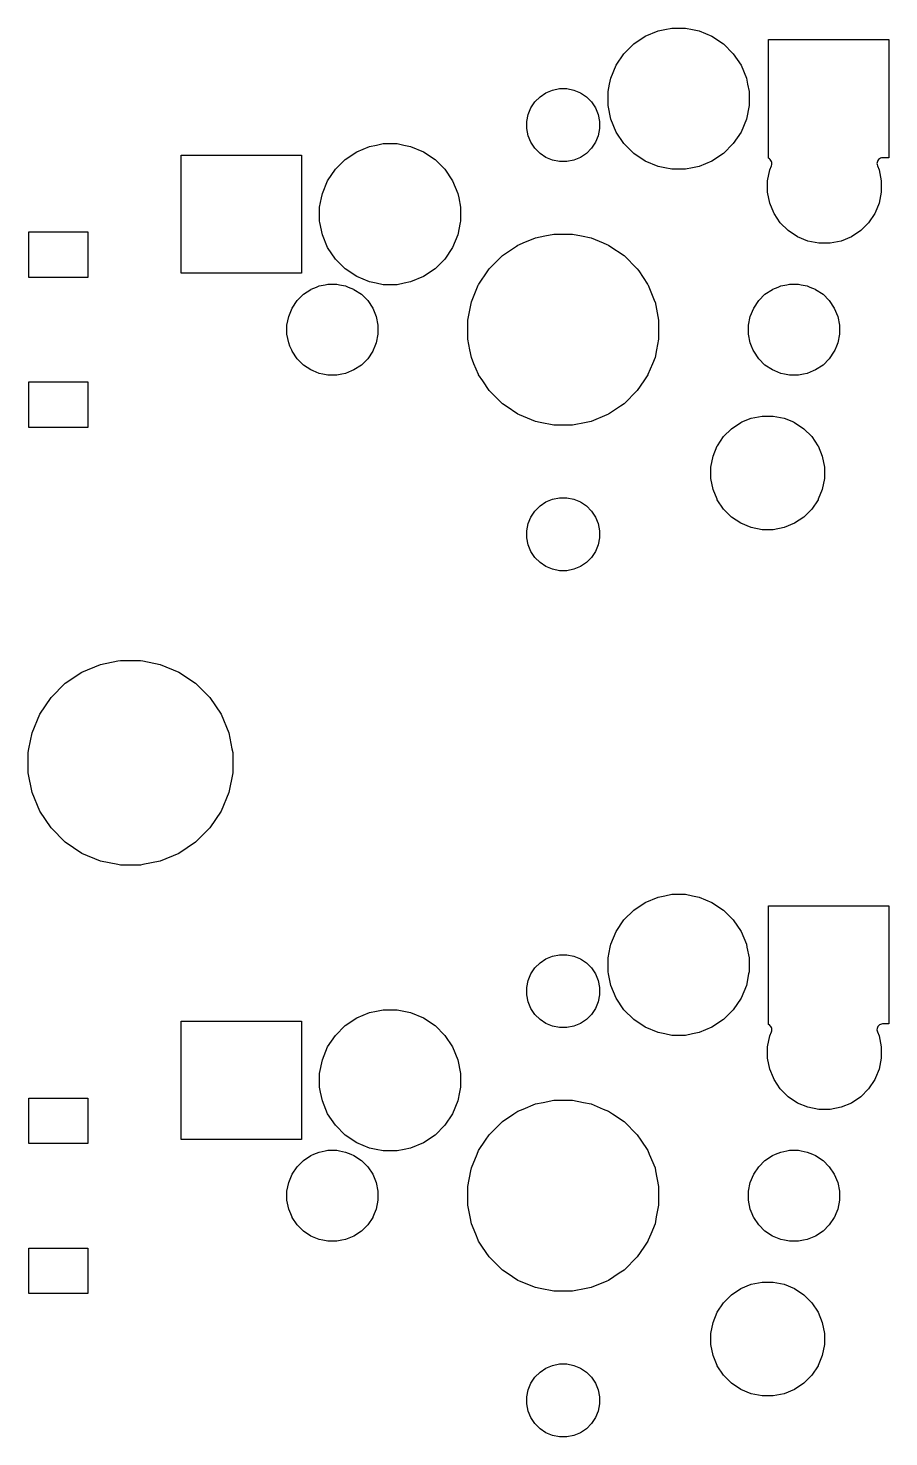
# Model space of a CAD drawing. Extents: x 52 to 337, y -159 to -34.
# Drawn here: x 212.06 to 231, y -132.3 to -101.32 of the extents above; entities that cross this region are included whole.
import ezdxf

# ---------------------------------------------------------------- set-up
doc = ezdxf.new("R2010")
doc.units = 0
doc.layers.add('BLACK', color=7, linetype='CONTINUOUS')

msp = doc.modelspace()

# ---------------------------------------------------------------- linework, layer by layer
at = {"layer": 'BLACK', "linetype": 'CONTINUOUS'}
for p, q in [((225.389, -101.665), (225.643, -101.496)), ((225.643, -101.496), (225.925, -101.379)), ((225.925, -101.379), (226.075, -101.349)), ((226.075, -101.349), (226.225, -101.319)), ((226.225, -101.319), (226.53, -101.319)), ((226.53, -101.319), (226.68, -101.349)), ((226.68, -101.349), (226.83, -101.379)), ((226.83, -101.379), (227.112, -101.496)), ((227.112, -101.496), (227.366, -101.665)), ((228.353, -104.18), (228.353, -101.569)), ((228.353, -101.569), (231.005, -101.569)), ((231.005, -101.569), (231.005, -104.171)), ((225.003, -102.135), (225.173, -101.881)), ((225.173, -101.881), (225.389, -101.665)), ((227.366, -101.665), (227.582, -101.881)), ((227.582, -101.881), (227.752, -102.135)), ((224.886, -102.418), (225.003, -102.135)), ((227.752, -102.135), (227.869, -102.418)), ((224.827, -102.713), (224.86, -102.549)), ((224.86, -102.549), (224.886, -102.418)), ((227.869, -102.418), (227.895, -102.549)), ((227.895, -102.549), (227.928, -102.713)), ((223.215, -102.939), (223.327, -102.828)), ((223.327, -102.828), (223.458, -102.74)), ((223.458, -102.74), (223.604, -102.68)), ((223.458, -102.74), (223.458, -102.74)), ((223.604, -102.68), (223.759, -102.649)), ((223.759, -102.649), (223.916, -102.649)), ((223.916, -102.649), (224.071, -102.68)), ((224.071, -102.68), (224.217, -102.74)), ((224.217, -102.74), (224.217, -102.74)), ((224.217, -102.74), (224.348, -102.828)), ((224.348, -102.828), (224.46, -102.939)), ((224.826, -102.717), (224.827, -102.713)), ((224.826, -103.023), (224.826, -102.717)), ((227.928, -102.713), (227.928, -102.717)), ((227.928, -102.717), (227.928, -103.023)), ((223.067, -103.216), (223.128, -103.071)), ((223.128, -103.071), (223.215, -102.939)), ((223.128, -103.071), (223.128, -103.071)), ((224.46, -102.939), (224.547, -103.071)), ((224.547, -103.071), (224.547, -103.071)), ((224.547, -103.071), (224.608, -103.216)), ((224.886, -103.322), (224.826, -103.023)), ((227.928, -103.023), (227.869, -103.322)), ((223.036, -103.371), (223.067, -103.216)), ((223.036, -103.529), (223.036, -103.371)), ((224.608, -103.216), (224.638, -103.371)), ((224.638, -103.371), (224.638, -103.529)), ((225.003, -103.605), (224.886, -103.322)), ((227.869, -103.322), (227.752, -103.605)), ((223.067, -103.684), (223.036, -103.529)), ((223.128, -103.829), (223.067, -103.684)), ((224.608, -103.684), (224.547, -103.829)), ((224.638, -103.529), (224.608, -103.684)), ((225.173, -103.859), (225.003, -103.605)), ((227.752, -103.605), (227.582, -103.859)), ((219.039, -104.205), (219.293, -104.036)), ((219.293, -104.036), (219.575, -103.919)), ((219.575, -103.919), (219.725, -103.889)), ((219.725, -103.889), (219.875, -103.859)), ((219.875, -103.859), (220.18, -103.859)), ((220.18, -103.859), (220.33, -103.889)), ((220.33, -103.889), (220.48, -103.919)), ((220.48, -103.919), (220.762, -104.036)), ((220.762, -104.036), (221.016, -104.205)), ((223.215, -103.961), (223.128, -103.829)), ((223.128, -103.829), (223.128, -103.829)), ((223.327, -104.072), (223.215, -103.961)), ((223.458, -104.16), (223.327, -104.072)), ((224.348, -104.072), (224.217, -104.16)), ((224.46, -103.961), (224.348, -104.072)), ((224.547, -103.829), (224.46, -103.961)), ((224.547, -103.829), (224.547, -103.829)), ((225.389, -104.075), (225.173, -103.859)), ((225.643, -104.244), (225.389, -104.075)), ((227.366, -104.075), (227.112, -104.244)), ((227.582, -103.859), (227.366, -104.075)), ((215.426, -106.711), (215.426, -104.109)), ((215.426, -104.109), (218.078, -104.109)), ((218.078, -104.109), (218.078, -106.711)), ((218.823, -104.421), (219.039, -104.205)), ((221.016, -104.205), (221.232, -104.421)), ((223.604, -104.22), (223.458, -104.16)), ((223.458, -104.16), (223.458, -104.16)), ((223.458, -104.16), (223.458, -104.16)), ((223.759, -104.251), (223.604, -104.22)), ((223.916, -104.251), (223.759, -104.251)), ((224.071, -104.22), (223.916, -104.251)), ((224.217, -104.16), (224.071, -104.22)), ((224.217, -104.16), (224.217, -104.16)), ((224.217, -104.16), (224.217, -104.16)), ((225.925, -104.361), (225.643, -104.244)), ((226.075, -104.391), (225.925, -104.361)), ((226.225, -104.421), (226.075, -104.391)), ((226.68, -104.391), (226.53, -104.421)), ((226.83, -104.361), (226.68, -104.391)), ((227.112, -104.244), (226.83, -104.361)), ((228.355, -104.181), (228.353, -104.18)), ((228.376, -104.192), (228.355, -104.181)), ((228.395, -104.208), (228.376, -104.192)), ((228.385, -104.435), (228.422, -104.344)), ((228.411, -104.227), (228.395, -104.208)), ((228.422, -104.248), (228.411, -104.227)), ((228.429, -104.272), (228.422, -104.248)), ((228.422, -104.344), (228.429, -104.32)), ((228.432, -104.296), (228.429, -104.272)), ((228.429, -104.32), (228.432, -104.296)), ((230.746, -104.272), (230.743, -104.296)), ((230.743, -104.296), (230.746, -104.32)), ((230.753, -104.248), (230.746, -104.272)), ((230.746, -104.32), (230.753, -104.344)), ((230.764, -104.227), (230.753, -104.248)), ((230.753, -104.344), (230.79, -104.435)), ((230.78, -104.208), (230.764, -104.227)), ((230.799, -104.192), (230.78, -104.208)), ((230.82, -104.181), (230.799, -104.192)), ((230.844, -104.173), (230.82, -104.181)), ((230.868, -104.171), (230.844, -104.173)), ((231.005, -104.171), (230.868, -104.171)), ((218.536, -104.958), (218.653, -104.675)), ((218.653, -104.675), (218.823, -104.421)), ((221.232, -104.421), (221.402, -104.675)), ((221.402, -104.675), (221.519, -104.958)), ((226.53, -104.421), (226.225, -104.421)), ((228.336, -104.677), (228.385, -104.435)), ((228.336, -104.923), (228.336, -104.677)), ((230.79, -104.435), (230.838, -104.677)), ((230.838, -104.677), (230.838, -104.923)), ((218.518, -105.049), (218.536, -104.958)), ((221.519, -104.958), (221.537, -105.049)), ((228.385, -105.165), (228.336, -104.923)), ((230.838, -104.923), (230.79, -105.165)), ((218.476, -105.257), (218.518, -105.049)), ((218.476, -105.563), (218.476, -105.257)), ((221.537, -105.049), (221.578, -105.257)), ((221.578, -105.257), (221.578, -105.563)), ((228.474, -105.382), (228.385, -105.165)), ((230.79, -105.165), (230.701, -105.382)), ((218.483, -105.595), (218.476, -105.563)), ((218.536, -105.862), (218.483, -105.595)), ((221.572, -105.595), (221.519, -105.862)), ((221.578, -105.563), (221.572, -105.595)), ((228.479, -105.393), (228.474, -105.382)), ((228.616, -105.597), (228.479, -105.393)), ((228.79, -105.772), (228.616, -105.597)), ((230.559, -105.597), (230.385, -105.772)), ((230.696, -105.393), (230.559, -105.597)), ((230.701, -105.382), (230.696, -105.393)), ((212.074, -106.801), (212.074, -105.799)), ((212.074, -105.799), (213.376, -105.799)), ((213.376, -105.799), (213.376, -106.801)), ((218.653, -106.145), (218.536, -105.862)), ((221.519, -105.862), (221.402, -106.145)), ((222.957, -106.041), (223.225, -105.93)), ((223.225, -105.93), (223.433, -105.888)), ((223.433, -105.888), (223.631, -105.849)), ((223.631, -105.849), (224.044, -105.849)), ((224.044, -105.849), (224.242, -105.888)), ((224.242, -105.888), (224.45, -105.93)), ((224.45, -105.93), (224.718, -106.041)), ((228.995, -105.909), (228.79, -105.772)), ((229.223, -106.003), (228.995, -105.909)), ((228.995, -105.909), (228.995, -105.909)), ((228.995, -105.909), (228.995, -105.909)), ((230.18, -105.909), (229.952, -106.003)), ((230.385, -105.772), (230.18, -105.909)), ((230.18, -105.909), (230.18, -105.909)), ((230.18, -105.909), (230.18, -105.909)), ((218.823, -106.399), (218.653, -106.145)), ((221.402, -106.145), (221.232, -106.399)), ((222.498, -106.318), (222.809, -106.11)), ((222.809, -106.11), (222.842, -106.088)), ((222.842, -106.088), (222.877, -106.074)), ((222.877, -106.074), (222.957, -106.041)), ((224.718, -106.041), (224.798, -106.074)), ((224.798, -106.074), (224.833, -106.088)), ((224.833, -106.088), (224.866, -106.11)), ((224.866, -106.11), (225.177, -106.318)), ((229.464, -106.051), (229.223, -106.003)), ((229.711, -106.051), (229.464, -106.051)), ((229.952, -106.003), (229.711, -106.051)), ((219.039, -106.615), (218.823, -106.399)), ((221.232, -106.399), (221.016, -106.615)), ((222.206, -106.611), (222.498, -106.318)), ((225.177, -106.318), (225.469, -106.611)), ((213.376, -106.801), (212.074, -106.801)), ((218.078, -106.711), (215.426, -106.711)), ((219.293, -106.784), (219.039, -106.615)), ((219.575, -106.901), (219.293, -106.784)), ((220.762, -106.784), (220.48, -106.901)), ((221.016, -106.615), (220.762, -106.784)), ((221.979, -106.949), (222.176, -106.654)), ((222.176, -106.654), (222.206, -106.611)), ((225.469, -106.611), (225.499, -106.654)), ((225.499, -106.654), (225.696, -106.949)), ((217.98, -107.312), (218.119, -107.172)), ((218.119, -107.172), (218.283, -107.063)), ((218.283, -107.063), (218.292, -107.059)), ((218.292, -107.059), (218.407, -107.012)), ((218.407, -107.012), (218.466, -106.987)), ((218.466, -106.987), (218.599, -106.961)), ((218.599, -106.961), (218.659, -106.949)), ((218.659, -106.949), (218.856, -106.949)), ((218.856, -106.949), (218.916, -106.961)), ((218.916, -106.961), (219.049, -106.987)), ((219.049, -106.987), (219.108, -107.012)), ((219.108, -107.012), (219.223, -107.059)), ((219.223, -107.059), (219.232, -107.063)), ((219.232, -107.063), (219.396, -107.172)), ((219.396, -107.172), (219.535, -107.312)), ((219.719, -106.93), (219.575, -106.901)), ((219.875, -106.961), (219.719, -106.93)), ((220.18, -106.961), (219.875, -106.961)), ((220.336, -106.93), (220.18, -106.961)), ((220.48, -106.901), (220.336, -106.93)), ((221.818, -107.336), (221.969, -106.971)), ((221.969, -106.971), (221.976, -106.955)), ((221.976, -106.955), (221.979, -106.949)), ((225.696, -106.949), (225.699, -106.955)), ((225.699, -106.955), (225.706, -106.971)), ((225.706, -106.971), (225.857, -107.336)), ((228.14, -107.312), (228.279, -107.172)), ((228.279, -107.172), (228.443, -107.063)), ((228.443, -107.063), (228.452, -107.059)), ((228.452, -107.059), (228.567, -107.012)), ((228.567, -107.012), (228.626, -106.987)), ((228.626, -106.987), (228.759, -106.961)), ((228.759, -106.961), (228.819, -106.949)), ((228.819, -106.949), (229.016, -106.949)), ((229.016, -106.949), (229.076, -106.961)), ((229.076, -106.961), (229.209, -106.987)), ((229.209, -106.987), (229.268, -107.012)), ((229.268, -107.012), (229.383, -107.059)), ((229.383, -107.059), (229.392, -107.063)), ((229.392, -107.063), (229.556, -107.172)), ((229.556, -107.172), (229.695, -107.312)), ((217.795, -107.658), (217.87, -107.476)), ((217.87, -107.476), (217.98, -107.312)), ((219.535, -107.312), (219.645, -107.476)), ((219.645, -107.476), (219.72, -107.658)), ((221.736, -107.743), (221.817, -107.337)), ((221.817, -107.337), (221.818, -107.336)), ((225.857, -107.336), (225.858, -107.337)), ((225.858, -107.337), (225.938, -107.743)), ((227.955, -107.658), (228.03, -107.476)), ((228.03, -107.476), (228.14, -107.312)), ((229.695, -107.312), (229.805, -107.476)), ((229.805, -107.476), (229.88, -107.658)), ((217.756, -107.851), (217.795, -107.658)), ((219.72, -107.658), (219.758, -107.851)), ((221.736, -108.157), (221.736, -107.743)), ((225.938, -107.743), (225.938, -108.157)), ((227.916, -107.851), (227.955, -107.658)), ((229.88, -107.658), (229.918, -107.851)), ((217.756, -108.049), (217.756, -107.851)), ((217.795, -108.242), (217.756, -108.049)), ((219.758, -108.049), (219.72, -108.242)), ((219.758, -107.851), (219.758, -108.049)), ((227.916, -108.049), (227.916, -107.851)), ((227.955, -108.242), (227.916, -108.049)), ((229.918, -108.049), (229.88, -108.242)), ((229.918, -107.851), (229.918, -108.049)), ((217.823, -108.31), (217.795, -108.242)), ((217.862, -108.404), (217.823, -108.31)), ((217.87, -108.424), (217.862, -108.404)), ((217.98, -108.588), (217.87, -108.424)), ((219.645, -108.424), (219.535, -108.588)), ((219.653, -108.404), (219.645, -108.424)), ((219.692, -108.31), (219.653, -108.404)), ((219.72, -108.242), (219.692, -108.31)), ((221.784, -108.397), (221.736, -108.157)), ((221.817, -108.563), (221.784, -108.397)), ((225.891, -108.397), (225.858, -108.563)), ((225.938, -108.157), (225.891, -108.397)), ((227.983, -108.31), (227.955, -108.242)), ((228.022, -108.404), (227.983, -108.31)), ((228.03, -108.424), (228.022, -108.404)), ((228.14, -108.588), (228.03, -108.424)), ((229.805, -108.424), (229.695, -108.588)), ((229.813, -108.404), (229.805, -108.424)), ((229.852, -108.31), (229.813, -108.404)), ((229.88, -108.242), (229.852, -108.31)), ((218.119, -108.728), (217.98, -108.588)), ((218.283, -108.837), (218.119, -108.728)), ((219.396, -108.728), (219.232, -108.837)), ((219.535, -108.588), (219.396, -108.728)), ((221.874, -108.7), (221.817, -108.563)), ((221.972, -108.936), (221.874, -108.7)), ((225.801, -108.7), (225.703, -108.936)), ((225.858, -108.563), (225.801, -108.7)), ((228.279, -108.728), (228.14, -108.588)), ((228.443, -108.837), (228.279, -108.728)), ((229.556, -108.728), (229.392, -108.837)), ((229.695, -108.588), (229.556, -108.728)), ((218.337, -108.859), (218.283, -108.837)), ((218.283, -108.837), (218.283, -108.837)), ((218.283, -108.837), (218.283, -108.837)), ((218.466, -108.913), (218.337, -108.859)), ((218.548, -108.929), (218.466, -108.913)), ((218.659, -108.951), (218.548, -108.929)), ((218.856, -108.951), (218.659, -108.951)), ((218.967, -108.929), (218.856, -108.951)), ((219.049, -108.913), (218.967, -108.929)), ((219.178, -108.859), (219.049, -108.913)), ((219.232, -108.837), (219.178, -108.859)), ((219.232, -108.837), (219.232, -108.837)), ((219.232, -108.837), (219.232, -108.837)), ((221.976, -108.945), (221.972, -108.936)), ((222.065, -109.079), (221.976, -108.945)), ((225.699, -108.945), (225.61, -109.079)), ((225.703, -108.936), (225.699, -108.945)), ((228.497, -108.859), (228.443, -108.837)), ((228.443, -108.837), (228.443, -108.837)), ((228.443, -108.837), (228.443, -108.837)), ((228.626, -108.913), (228.497, -108.859)), ((228.708, -108.929), (228.626, -108.913)), ((228.819, -108.951), (228.708, -108.929)), ((229.016, -108.951), (228.819, -108.951)), ((229.127, -108.929), (229.016, -108.951)), ((229.209, -108.913), (229.127, -108.929)), ((229.338, -108.859), (229.209, -108.913)), ((229.392, -108.837), (229.338, -108.859)), ((229.392, -108.837), (229.392, -108.837)), ((229.392, -108.837), (229.392, -108.837)), ((212.074, -110.101), (212.074, -109.099)), ((212.074, -109.099), (213.376, -109.099)), ((213.376, -109.099), (213.376, -110.101)), ((222.206, -109.289), (222.065, -109.079)), ((222.498, -109.582), (222.206, -109.289)), ((225.469, -109.289), (225.177, -109.582)), ((225.61, -109.079), (225.469, -109.289)), ((222.579, -109.636), (222.498, -109.582)), ((222.842, -109.812), (222.579, -109.636)), ((225.096, -109.636), (224.833, -109.812)), ((225.177, -109.582), (225.096, -109.636)), ((222.877, -109.826), (222.842, -109.812)), ((222.842, -109.812), (222.842, -109.812)), ((222.842, -109.812), (222.842, -109.812)), ((223.225, -109.97), (222.877, -109.826)), ((223.331, -109.991), (223.225, -109.97)), ((224.45, -109.97), (224.344, -109.991)), ((224.798, -109.826), (224.45, -109.97)), ((224.833, -109.812), (224.798, -109.826)), ((224.833, -109.812), (224.833, -109.812)), ((224.833, -109.812), (224.833, -109.812)), ((227.745, -109.991), (227.772, -109.98)), ((227.772, -109.98), (227.973, -109.897)), ((227.973, -109.897), (228.214, -109.849)), ((228.214, -109.849), (228.461, -109.849)), ((228.461, -109.849), (228.702, -109.897)), ((228.702, -109.897), (228.903, -109.98)), ((228.903, -109.98), (228.93, -109.991)), ((213.376, -110.101), (212.074, -110.101)), ((223.631, -110.051), (223.331, -109.991)), ((224.044, -110.051), (223.631, -110.051)), ((224.344, -109.991), (224.044, -110.051)), ((227.366, -110.303), (227.54, -110.128)), ((227.54, -110.128), (227.745, -109.991)), ((228.93, -109.991), (229.135, -110.128)), ((229.135, -110.128), (229.309, -110.303)), ((227.135, -110.735), (227.229, -110.507)), ((227.229, -110.507), (227.232, -110.503)), ((227.232, -110.503), (227.366, -110.303)), ((229.309, -110.303), (229.443, -110.503)), ((229.443, -110.503), (229.446, -110.507)), ((229.446, -110.507), (229.54, -110.735)), ((227.086, -110.977), (227.135, -110.735)), ((229.54, -110.735), (229.588, -110.977)), ((227.086, -111.223), (227.086, -110.977)), ((227.135, -111.465), (227.086, -111.223)), ((229.588, -111.223), (229.54, -111.465)), ((229.588, -110.977), (229.588, -111.223)), ((227.224, -111.68), (227.135, -111.465)), ((229.54, -111.465), (229.451, -111.68)), ((223.215, -111.939), (223.327, -111.828)), ((223.327, -111.828), (223.458, -111.74)), ((223.458, -111.74), (223.604, -111.68)), ((223.458, -111.74), (223.458, -111.74)), ((223.604, -111.68), (223.759, -111.649)), ((223.759, -111.649), (223.916, -111.649)), ((223.916, -111.649), (224.071, -111.68)), ((224.071, -111.68), (224.217, -111.74)), ((224.217, -111.74), (224.217, -111.74)), ((224.217, -111.74), (224.348, -111.828)), ((224.348, -111.828), (224.46, -111.939)), ((227.229, -111.693), (227.224, -111.68)), ((227.366, -111.897), (227.229, -111.693)), ((229.446, -111.693), (229.309, -111.897)), ((229.451, -111.68), (229.446, -111.693)), ((223.067, -112.216), (223.128, -112.071)), ((223.128, -112.071), (223.215, -111.939)), ((223.128, -112.071), (223.128, -112.071)), ((224.46, -111.939), (224.547, -112.071)), ((224.547, -112.071), (224.547, -112.071)), ((224.547, -112.071), (224.608, -112.216)), ((227.54, -112.072), (227.366, -111.897)), ((227.745, -112.209), (227.54, -112.072)), ((229.135, -112.072), (228.93, -112.209)), ((229.309, -111.897), (229.135, -112.072)), ((223.036, -112.371), (223.067, -112.216)), ((223.036, -112.529), (223.036, -112.371)), ((224.608, -112.216), (224.638, -112.371)), ((224.638, -112.371), (224.638, -112.529)), ((227.973, -112.303), (227.745, -112.209)), ((227.745, -112.209), (227.745, -112.209)), ((227.745, -112.209), (227.745, -112.209)), ((228.214, -112.351), (227.973, -112.303)), ((228.461, -112.351), (228.214, -112.351)), ((228.702, -112.303), (228.461, -112.351)), ((228.93, -112.209), (228.702, -112.303)), ((228.93, -112.209), (228.93, -112.209)), ((228.93, -112.209), (228.93, -112.209)), ((223.067, -112.684), (223.036, -112.529)), ((223.126, -112.826), (223.067, -112.684)), ((224.608, -112.684), (224.549, -112.826)), ((224.638, -112.529), (224.608, -112.684)), ((223.128, -112.829), (223.126, -112.826)), ((223.215, -112.961), (223.128, -112.829)), ((223.327, -113.072), (223.215, -112.961)), ((223.458, -113.16), (223.327, -113.072)), ((224.348, -113.072), (224.217, -113.16)), ((224.46, -112.961), (224.348, -113.072)), ((224.547, -112.829), (224.46, -112.961)), ((224.549, -112.826), (224.547, -112.829)), ((223.604, -113.22), (223.458, -113.16)), ((223.458, -113.16), (223.458, -113.16)), ((223.458, -113.16), (223.458, -113.16)), ((223.759, -113.251), (223.604, -113.22)), ((223.916, -113.251), (223.759, -113.251)), ((224.071, -113.22), (223.916, -113.251)), ((224.217, -113.16), (224.071, -113.22)), ((224.217, -113.16), (224.217, -113.16)), ((224.217, -113.16), (224.217, -113.16)), ((213.656, -115.311), (214.037, -115.235)), ((214.037, -115.235), (214.091, -115.224)), ((214.091, -115.224), (214.534, -115.224)), ((214.534, -115.224), (214.588, -115.235)), ((214.588, -115.235), (214.969, -115.311)), ((212.878, -115.727), (213.246, -115.48)), ((213.246, -115.48), (213.656, -115.311)), ((214.969, -115.311), (215.379, -115.48)), ((215.379, -115.48), (215.747, -115.727)), ((212.564, -116.04), (212.878, -115.727)), ((215.747, -115.727), (216.061, -116.04)), ((212.318, -116.409), (212.564, -116.04)), ((216.061, -116.04), (216.307, -116.409)), ((212.148, -116.818), (212.318, -116.409)), ((216.307, -116.409), (216.477, -116.818)), ((212.078, -117.169), (212.148, -116.818)), ((216.477, -116.818), (216.547, -117.169)), ((212.061, -117.253), (212.062, -117.251)), ((212.061, -117.697), (212.061, -117.253)), ((212.062, -117.251), (212.078, -117.169)), ((216.547, -117.169), (216.563, -117.251)), ((216.563, -117.251), (216.563, -117.253)), ((216.563, -117.253), (216.563, -117.697)), ((212.148, -118.132), (212.061, -117.697)), ((216.563, -117.697), (216.477, -118.132)), ((212.318, -118.541), (212.148, -118.132)), ((216.477, -118.132), (216.307, -118.541)), ((212.564, -118.91), (212.318, -118.541)), ((216.307, -118.541), (216.061, -118.91)), ((212.878, -119.223), (212.564, -118.91)), ((216.061, -118.91), (215.747, -119.223)), ((213.246, -119.47), (212.878, -119.223)), ((215.747, -119.223), (215.379, -119.47)), ((213.656, -119.639), (213.246, -119.47)), ((215.379, -119.47), (214.969, -119.639)), ((214.037, -119.715), (213.656, -119.639)), ((214.091, -119.726), (214.037, -119.715)), ((214.534, -119.726), (214.091, -119.726)), ((214.588, -119.715), (214.534, -119.726)), ((214.969, -119.639), (214.588, -119.715)), ((225.643, -120.546), (225.925, -120.429)), ((225.925, -120.429), (226.075, -120.399)), ((226.075, -120.399), (226.225, -120.369)), ((226.225, -120.369), (226.53, -120.369)), ((226.53, -120.369), (226.68, -120.399)), ((226.68, -120.399), (226.83, -120.429)), ((226.83, -120.429), (227.112, -120.546)), ((225.173, -120.931), (225.389, -120.715)), ((225.389, -120.715), (225.643, -120.546)), ((227.112, -120.546), (227.366, -120.715)), ((227.366, -120.715), (227.582, -120.931)), ((228.353, -123.23), (228.353, -120.619)), ((228.353, -120.619), (231.005, -120.619)), ((231.005, -120.619), (231.005, -123.221)), ((225.003, -121.185), (225.173, -120.931)), ((227.582, -120.931), (227.752, -121.185)), ((224.886, -121.468), (225.003, -121.185)), ((227.752, -121.185), (227.869, -121.468)), ((223.458, -121.79), (223.604, -121.73)), ((223.604, -121.73), (223.759, -121.699)), ((223.759, -121.699), (223.916, -121.699)), ((223.916, -121.699), (224.071, -121.73)), ((224.071, -121.73), (224.217, -121.79)), ((224.826, -121.767), (224.874, -121.529)), ((224.874, -121.529), (224.886, -121.468)), ((227.869, -121.468), (227.881, -121.529)), ((227.881, -121.529), (227.928, -121.767)), ((223.128, -122.121), (223.215, -121.989)), ((223.215, -121.989), (223.327, -121.878)), ((223.327, -121.878), (223.458, -121.79)), ((223.458, -121.79), (223.458, -121.79)), ((224.217, -121.79), (224.217, -121.79)), ((224.217, -121.79), (224.348, -121.878)), ((224.348, -121.878), (224.46, -121.989)), ((224.46, -121.989), (224.547, -122.121)), ((224.826, -122.073), (224.826, -121.767)), ((227.928, -121.767), (227.928, -122.073)), ((223.036, -122.421), (223.067, -122.266)), ((223.067, -122.266), (223.128, -122.121)), ((223.128, -122.121), (223.128, -122.121)), ((224.547, -122.121), (224.547, -122.121)), ((224.547, -122.121), (224.608, -122.266)), ((224.608, -122.266), (224.638, -122.421)), ((224.836, -122.121), (224.826, -122.073)), ((224.886, -122.372), (224.836, -122.121)), ((225.003, -122.655), (224.886, -122.372)), ((227.869, -122.372), (227.752, -122.655)), ((227.919, -122.121), (227.869, -122.372)), ((227.928, -122.073), (227.919, -122.121)), ((223.036, -122.579), (223.036, -122.421)), ((223.067, -122.734), (223.036, -122.579)), ((224.638, -122.579), (224.608, -122.734)), ((224.638, -122.421), (224.638, -122.579)), ((225.173, -122.909), (225.003, -122.655)), ((227.752, -122.655), (227.582, -122.909)), ((219.293, -123.086), (219.575, -122.969)), ((219.575, -122.969), (219.725, -122.939)), ((219.725, -122.939), (219.875, -122.909)), ((219.875, -122.909), (220.18, -122.909)), ((220.18, -122.909), (220.33, -122.939)), ((220.33, -122.939), (220.48, -122.969)), ((220.48, -122.969), (220.762, -123.086)), ((223.128, -122.879), (223.067, -122.734)), ((223.215, -123.011), (223.128, -122.879)), ((223.128, -122.879), (223.128, -122.879)), ((224.547, -122.879), (224.46, -123.011)), ((224.608, -122.734), (224.547, -122.879)), ((224.547, -122.879), (224.547, -122.879)), ((225.389, -123.125), (225.173, -122.909)), ((227.582, -122.909), (227.366, -123.125)), ((215.426, -125.761), (215.426, -123.159)), ((215.426, -123.159), (218.078, -123.159)), ((218.078, -123.159), (218.078, -125.761)), ((218.823, -123.471), (219.039, -123.255)), ((219.039, -123.255), (219.293, -123.086)), ((220.762, -123.086), (221.016, -123.255)), ((221.016, -123.255), (221.232, -123.471)), ((223.327, -123.122), (223.215, -123.011)), ((223.458, -123.21), (223.327, -123.122)), ((223.604, -123.27), (223.458, -123.21)), ((223.458, -123.21), (223.458, -123.21)), ((223.458, -123.21), (223.458, -123.21)), ((223.759, -123.301), (223.604, -123.27)), ((223.916, -123.301), (223.759, -123.301)), ((224.071, -123.27), (223.916, -123.301)), ((224.217, -123.21), (224.071, -123.27)), ((224.348, -123.122), (224.217, -123.21)), ((224.217, -123.21), (224.217, -123.21)), ((224.217, -123.21), (224.217, -123.21)), ((224.46, -123.011), (224.348, -123.122)), ((225.643, -123.294), (225.389, -123.125)), ((225.925, -123.411), (225.643, -123.294)), ((227.112, -123.294), (226.83, -123.411)), ((227.366, -123.125), (227.112, -123.294)), ((228.355, -123.231), (228.353, -123.23)), ((228.376, -123.242), (228.355, -123.231)), ((228.395, -123.258), (228.376, -123.242)), ((228.411, -123.277), (228.395, -123.258)), ((228.422, -123.298), (228.411, -123.277)), ((228.429, -123.322), (228.422, -123.298)), ((230.753, -123.298), (230.746, -123.322)), ((230.764, -123.277), (230.753, -123.298)), ((230.78, -123.258), (230.764, -123.277)), ((230.799, -123.242), (230.78, -123.258)), ((230.82, -123.231), (230.799, -123.242)), ((230.844, -123.223), (230.82, -123.231)), ((230.868, -123.221), (230.844, -123.223)), ((231.005, -123.221), (230.868, -123.221)), ((218.653, -123.725), (218.823, -123.471)), ((221.232, -123.471), (221.402, -123.725)), ((226.075, -123.441), (225.925, -123.411)), ((226.225, -123.471), (226.075, -123.441)), ((226.53, -123.471), (226.225, -123.471)), ((226.68, -123.441), (226.53, -123.471)), ((226.83, -123.411), (226.68, -123.441)), ((228.336, -123.727), (228.385, -123.485)), ((228.385, -123.485), (228.422, -123.394)), ((228.422, -123.394), (228.429, -123.37)), ((228.432, -123.346), (228.429, -123.322)), ((228.429, -123.37), (228.432, -123.346)), ((230.746, -123.322), (230.743, -123.346)), ((230.743, -123.346), (230.746, -123.37)), ((230.746, -123.37), (230.753, -123.394)), ((230.753, -123.394), (230.79, -123.485)), ((230.79, -123.485), (230.838, -123.727)), ((218.536, -124.008), (218.653, -123.725)), ((221.402, -123.725), (221.519, -124.008)), ((228.336, -123.973), (228.336, -123.727)), ((230.838, -123.727), (230.838, -123.973)), ((218.476, -124.307), (218.536, -124.008)), ((218.536, -124.008), (218.536, -124.008)), ((221.519, -124.008), (221.519, -124.008)), ((221.519, -124.008), (221.578, -124.307)), ((228.385, -124.215), (228.336, -123.973)), ((228.464, -124.407), (228.385, -124.215)), ((230.79, -124.215), (230.711, -124.407)), ((230.838, -123.973), (230.79, -124.215)), ((218.476, -124.613), (218.476, -124.307)), ((221.578, -124.307), (221.578, -124.613)), ((228.479, -124.443), (228.464, -124.407)), ((228.616, -124.647), (228.479, -124.443)), ((230.696, -124.443), (230.559, -124.647)), ((230.711, -124.407), (230.696, -124.443)), ((212.074, -125.851), (212.074, -124.849)), ((212.074, -124.849), (213.376, -124.849)), ((213.376, -124.849), (213.376, -125.851)), ((218.498, -124.721), (218.476, -124.613)), ((218.536, -124.912), (218.498, -124.721)), ((221.557, -124.721), (221.519, -124.912)), ((221.578, -124.613), (221.557, -124.721)), ((228.79, -124.822), (228.616, -124.647)), ((228.995, -124.959), (228.79, -124.822)), ((230.385, -124.822), (230.18, -124.959)), ((230.559, -124.647), (230.385, -124.822)), ((218.653, -125.195), (218.536, -124.912)), ((221.519, -124.912), (221.402, -125.195)), ((222.751, -125.199), (222.842, -125.138)), ((222.842, -125.138), (222.957, -125.091)), ((222.842, -125.138), (222.842, -125.138)), ((222.957, -125.091), (223.225, -124.98)), ((223.225, -124.98), (223.393, -124.946)), ((223.393, -124.946), (223.631, -124.899)), ((223.631, -124.899), (224.044, -124.899)), ((224.044, -124.899), (224.282, -124.946)), ((224.282, -124.946), (224.45, -124.98)), ((224.45, -124.98), (224.718, -125.091)), ((224.718, -125.091), (224.833, -125.138)), ((224.833, -125.138), (224.833, -125.138)), ((224.833, -125.138), (224.924, -125.199)), ((229.223, -125.053), (228.995, -124.959)), ((228.995, -124.959), (228.995, -124.959)), ((228.995, -124.959), (228.995, -124.959)), ((229.464, -125.101), (229.223, -125.053)), ((229.711, -125.101), (229.464, -125.101)), ((229.952, -125.053), (229.711, -125.101)), ((230.18, -124.959), (229.952, -125.053)), ((230.18, -124.959), (230.18, -124.959)), ((230.18, -124.959), (230.18, -124.959)), ((218.823, -125.449), (218.653, -125.195)), ((219.039, -125.665), (218.823, -125.449)), ((221.232, -125.449), (221.016, -125.665)), ((221.402, -125.195), (221.232, -125.449)), ((222.206, -125.661), (222.498, -125.368)), ((222.498, -125.368), (222.751, -125.199)), ((224.924, -125.199), (225.177, -125.368)), ((225.177, -125.368), (225.469, -125.661)), ((218.078, -125.761), (215.426, -125.761)), ((219.293, -125.834), (219.039, -125.665)), ((221.016, -125.665), (220.762, -125.834)), ((221.976, -126.005), (222.129, -125.776)), ((222.129, -125.776), (222.206, -125.661)), ((225.469, -125.661), (225.546, -125.776)), ((225.546, -125.776), (225.699, -126.005)), ((213.376, -125.851), (212.074, -125.851)), ((218.283, -126.113), (218.351, -126.085)), ((218.351, -126.085), (218.466, -126.037)), ((218.466, -126.037), (218.599, -126.011)), ((218.599, -126.011), (218.659, -125.999)), ((218.659, -125.999), (218.856, -125.999)), ((218.856, -125.999), (218.916, -126.011)), ((218.916, -126.011), (219.049, -126.037)), ((219.049, -126.037), (219.164, -126.085)), ((219.164, -126.085), (219.232, -126.113)), ((219.575, -125.951), (219.293, -125.834)), ((219.719, -125.98), (219.575, -125.951)), ((219.875, -126.011), (219.719, -125.98)), ((220.18, -126.011), (219.875, -126.011)), ((220.336, -125.98), (220.18, -126.011)), ((220.48, -125.951), (220.336, -125.98)), ((220.762, -125.834), (220.48, -125.951)), ((221.817, -126.387), (221.942, -126.085)), ((221.942, -126.085), (221.976, -126.005)), ((221.976, -126.005), (221.976, -126.005)), ((225.699, -126.005), (225.699, -126.005)), ((225.699, -126.005), (225.733, -126.085)), ((225.733, -126.085), (225.858, -126.387)), ((228.443, -126.113), (228.511, -126.085)), ((228.511, -126.085), (228.626, -126.037)), ((228.626, -126.037), (228.759, -126.011)), ((228.759, -126.011), (228.819, -125.999)), ((228.819, -125.999), (229.016, -125.999)), ((229.016, -125.999), (229.076, -126.011)), ((229.076, -126.011), (229.209, -126.037)), ((229.209, -126.037), (229.324, -126.085)), ((229.324, -126.085), (229.392, -126.113)), ((217.87, -126.526), (217.98, -126.362)), ((217.98, -126.362), (218.119, -126.222)), ((218.119, -126.222), (218.283, -126.113)), ((218.283, -126.113), (218.283, -126.113)), ((219.232, -126.113), (219.232, -126.113)), ((219.232, -126.113), (219.396, -126.222)), ((219.396, -126.222), (219.535, -126.362)), ((219.535, -126.362), (219.645, -126.526)), ((221.805, -126.451), (221.817, -126.387)), ((225.858, -126.387), (225.87, -126.451)), ((228.03, -126.526), (228.14, -126.362)), ((228.14, -126.362), (228.279, -126.222)), ((228.279, -126.222), (228.443, -126.113)), ((228.443, -126.113), (228.443, -126.113)), ((229.392, -126.113), (229.392, -126.113)), ((229.392, -126.113), (229.556, -126.222)), ((229.556, -126.222), (229.695, -126.362)), ((229.695, -126.362), (229.805, -126.526)), ((217.756, -126.901), (217.795, -126.708)), ((217.795, -126.708), (217.87, -126.526)), ((217.795, -126.708), (217.795, -126.708)), ((219.645, -126.526), (219.72, -126.708)), ((219.72, -126.708), (219.72, -126.708)), ((219.72, -126.708), (219.758, -126.901)), ((221.736, -126.793), (221.805, -126.451)), ((225.87, -126.451), (225.938, -126.793)), ((227.916, -126.901), (227.955, -126.708)), ((227.955, -126.708), (228.03, -126.526)), ((227.955, -126.708), (227.955, -126.708)), ((229.805, -126.526), (229.88, -126.708)), ((229.88, -126.708), (229.88, -126.708)), ((229.88, -126.708), (229.918, -126.901)), ((217.756, -127.099), (217.756, -126.901)), ((217.756, -126.901), (217.756, -126.901)), ((219.758, -126.901), (219.758, -127.099)), ((221.736, -127.207), (221.736, -126.793)), ((225.938, -126.793), (225.938, -127.207)), ((227.916, -127.099), (227.916, -126.901)), ((227.916, -126.901), (227.916, -126.901)), ((229.918, -126.901), (229.918, -127.099)), ((217.795, -127.292), (217.756, -127.099)), ((217.84, -127.4), (217.795, -127.292)), ((219.72, -127.292), (219.675, -127.4)), ((219.758, -127.099), (219.72, -127.292)), ((221.788, -127.465), (221.736, -127.207)), ((225.938, -127.207), (225.887, -127.465)), ((227.955, -127.292), (227.916, -127.099)), ((228, -127.4), (227.955, -127.292)), ((229.88, -127.292), (229.835, -127.4)), ((229.918, -127.099), (229.88, -127.292)), ((217.869, -127.472), (217.84, -127.4)), ((217.87, -127.474), (217.869, -127.472)), ((217.98, -127.638), (217.87, -127.474)), ((218.119, -127.778), (217.98, -127.638)), ((219.535, -127.638), (219.396, -127.778)), ((219.645, -127.474), (219.535, -127.638)), ((219.646, -127.472), (219.645, -127.474)), ((219.675, -127.4), (219.646, -127.472)), ((221.817, -127.613), (221.788, -127.465)), ((221.912, -127.843), (221.817, -127.613)), ((225.858, -127.613), (225.763, -127.843)), ((225.887, -127.465), (225.858, -127.613)), ((228.029, -127.472), (228, -127.4)), ((228.03, -127.474), (228.029, -127.472)), ((228.14, -127.638), (228.03, -127.474)), ((228.279, -127.778), (228.14, -127.638)), ((229.695, -127.638), (229.556, -127.778)), ((229.805, -127.474), (229.695, -127.638)), ((229.806, -127.472), (229.805, -127.474)), ((229.835, -127.4), (229.806, -127.472)), ((218.283, -127.887), (218.119, -127.778)), ((218.466, -127.963), (218.283, -127.887)), ((219.232, -127.887), (219.049, -127.963)), ((219.396, -127.778), (219.232, -127.887)), ((221.969, -127.979), (221.912, -127.843)), ((225.763, -127.843), (225.706, -127.979)), ((228.443, -127.887), (228.279, -127.778)), ((228.626, -127.963), (228.443, -127.887)), ((229.392, -127.887), (229.209, -127.963)), ((229.556, -127.778), (229.392, -127.887)), ((212.074, -129.151), (212.074, -128.149)), ((212.074, -128.149), (213.376, -128.149)), ((213.376, -128.149), (213.376, -129.151)), ((218.548, -127.979), (218.466, -127.963)), ((218.659, -128.001), (218.548, -127.979)), ((218.856, -128.001), (218.659, -128.001)), ((218.967, -127.979), (218.856, -128.001)), ((219.049, -127.963), (218.967, -127.979)), ((221.976, -127.995), (221.969, -127.979)), ((222.063, -128.126), (221.976, -127.995)), ((222.206, -128.339), (222.063, -128.126)), ((225.612, -128.126), (225.469, -128.339)), ((225.699, -127.995), (225.612, -128.126)), ((225.706, -127.979), (225.699, -127.995)), ((228.708, -127.979), (228.626, -127.963)), ((228.819, -128.001), (228.708, -127.979)), ((229.016, -128.001), (228.819, -128.001)), ((229.127, -127.979), (229.016, -128.001)), ((229.209, -127.963), (229.127, -127.979)), ((222.498, -128.632), (222.206, -128.339)), ((225.469, -128.339), (225.177, -128.632)), ((222.605, -128.703), (222.498, -128.632)), ((222.842, -128.862), (222.605, -128.703)), ((222.877, -128.876), (222.842, -128.862)), ((222.842, -128.862), (222.842, -128.862)), ((222.842, -128.862), (222.842, -128.862)), ((223.225, -129.02), (222.877, -128.876)), ((224.798, -128.876), (224.45, -129.02)), ((224.833, -128.862), (224.798, -128.876)), ((225.07, -128.703), (224.833, -128.862)), ((224.833, -128.862), (224.833, -128.862)), ((224.833, -128.862), (224.833, -128.862)), ((225.177, -128.632), (225.07, -128.703)), ((213.376, -129.151), (212.074, -129.151)), ((223.331, -129.041), (223.225, -129.02)), ((223.631, -129.101), (223.331, -129.041)), ((224.044, -129.101), (223.631, -129.101)), ((224.344, -129.041), (224.044, -129.101)), ((224.45, -129.02), (224.344, -129.041)), ((227.366, -129.353), (227.54, -129.178)), ((227.54, -129.178), (227.745, -129.041)), ((227.745, -129.041), (227.973, -128.947)), ((227.745, -129.041), (227.745, -129.041)), ((227.973, -128.947), (228.214, -128.899)), ((228.214, -128.899), (228.461, -128.899)), ((228.461, -128.899), (228.702, -128.947)), ((228.702, -128.947), (228.93, -129.041)), ((228.93, -129.041), (228.93, -129.041)), ((228.93, -129.041), (229.135, -129.178)), ((229.135, -129.178), (229.309, -129.353)), ((227.229, -129.557), (227.366, -129.353)), ((229.309, -129.353), (229.446, -129.557)), ((227.086, -130.027), (227.135, -129.785)), ((227.135, -129.785), (227.229, -129.557)), ((227.229, -129.557), (227.229, -129.557)), ((229.446, -129.557), (229.446, -129.557)), ((229.446, -129.557), (229.54, -129.785)), ((229.54, -129.785), (229.588, -130.027)), ((227.086, -130.273), (227.086, -130.027)), ((229.588, -130.027), (229.588, -130.273)), ((227.135, -130.515), (227.086, -130.273)), ((229.588, -130.273), (229.54, -130.515)), ((223.458, -130.79), (223.604, -130.73)), ((223.604, -130.73), (223.759, -130.699)), ((223.759, -130.699), (223.916, -130.699)), ((223.916, -130.699), (224.071, -130.73)), ((224.071, -130.73), (224.217, -130.79)), ((227.224, -130.73), (227.135, -130.515)), ((227.229, -130.743), (227.224, -130.73)), ((227.366, -130.947), (227.229, -130.743)), ((229.446, -130.743), (229.309, -130.947)), ((229.451, -130.73), (229.446, -130.743)), ((229.54, -130.515), (229.451, -130.73)), ((223.128, -131.121), (223.215, -130.989)), ((223.215, -130.989), (223.327, -130.878)), ((223.327, -130.878), (223.458, -130.79)), ((223.458, -130.79), (223.458, -130.79)), ((224.217, -130.79), (224.217, -130.79)), ((224.217, -130.79), (224.348, -130.878)), ((224.348, -130.878), (224.46, -130.989)), ((224.46, -130.989), (224.547, -131.121)), ((227.54, -131.122), (227.366, -130.947)), ((229.309, -130.947), (229.135, -131.122)), ((223.036, -131.421), (223.067, -131.266)), ((223.067, -131.266), (223.128, -131.121)), ((223.128, -131.121), (223.128, -131.121)), ((224.547, -131.121), (224.547, -131.121)), ((224.547, -131.121), (224.608, -131.266)), ((224.608, -131.266), (224.638, -131.421)), ((227.745, -131.259), (227.54, -131.122)), ((227.973, -131.353), (227.745, -131.259)), ((227.745, -131.259), (227.745, -131.259)), ((227.745, -131.259), (227.745, -131.259)), ((228.214, -131.401), (227.973, -131.353)), ((228.702, -131.353), (228.461, -131.401)), ((228.93, -131.259), (228.702, -131.353)), ((229.135, -131.122), (228.93, -131.259)), ((228.93, -131.259), (228.93, -131.259)), ((228.93, -131.259), (228.93, -131.259)), ((223.036, -131.579), (223.036, -131.421)), ((223.067, -131.734), (223.036, -131.579)), ((224.638, -131.579), (224.608, -131.734)), ((224.638, -131.421), (224.638, -131.579)), ((228.461, -131.401), (228.214, -131.401)), ((223.128, -131.879), (223.067, -131.734)), ((223.215, -132.011), (223.128, -131.879)), ((223.128, -131.879), (223.128, -131.879)), ((224.547, -131.879), (224.46, -132.011)), ((224.608, -131.734), (224.547, -131.879)), ((224.547, -131.879), (224.547, -131.879)), ((223.327, -132.122), (223.215, -132.011)), ((223.458, -132.21), (223.327, -132.122)), ((223.604, -132.27), (223.458, -132.21)), ((223.458, -132.21), (223.458, -132.21)), ((223.458, -132.21), (223.458, -132.21)), ((223.759, -132.301), (223.604, -132.27)), ((224.071, -132.27), (223.916, -132.301)), ((224.217, -132.21), (224.071, -132.27)), ((224.348, -132.122), (224.217, -132.21)), ((224.217, -132.21), (224.217, -132.21)), ((224.217, -132.21), (224.217, -132.21)), ((224.46, -132.011), (224.348, -132.122)), ((223.916, -132.301), (223.759, -132.301))]:
    msp.add_line(p, q, dxfattribs=at)

doc.saveas('drawing.dxf')
